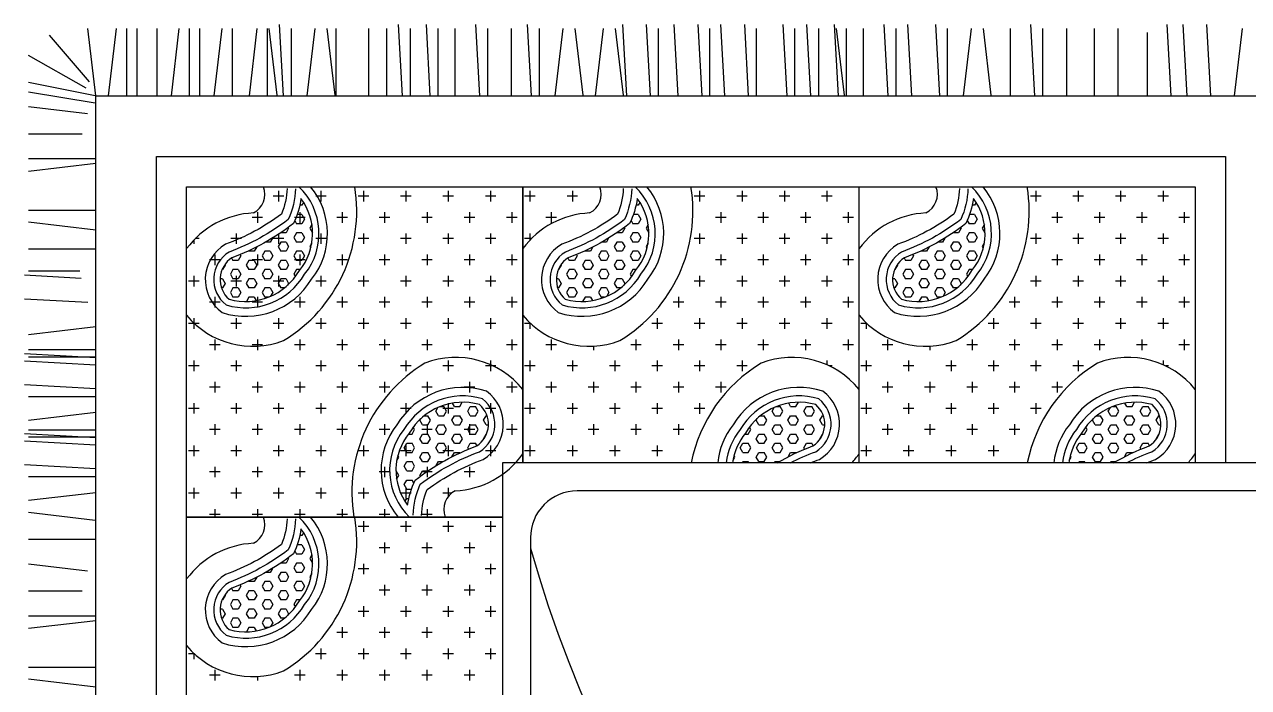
# Model space of a CAD drawing. Header units: millimetres. Extents: x -20622 to 21990, y -10877 to 8500.
# Drawn here: x -6220 to -4911, y 6710 to 7419 of the extents above; entities that cross this region are included whole.
import ezdxf

# ---------------------------------------------------------------- set-up
doc = ezdxf.new("R2010")
doc.units = ezdxf.units.MM
doc.layers.add('FURNITURE', color=80, linetype='Continuous', lineweight=30)
pattern_1 = [(179.999999927751, (48489.17711106057, -2063.678360298571), (-22.68000002859908, -22.67999997140093), [11.34, -34.02]), (269.999999927751, (48483.50711108362, -2058.008360292428), (22.67999997140092, -22.68000002859908), [11.34, -34.02])]

msp = doc.modelspace()

# ---------------------------------------------------------------- hatches: boundary and pattern name
at = {"layer": 'FURNITURE'}
h = msp.add_hatch(dxfattribs=at)
h.set_pattern_fill('CROSS', color=256, scale=90.72000000000001, angle=179.999999927751, style=0)
h.set_pattern_definition(pattern_1)
h.paths.add_polyline_path([(-5791.925213217886, 7056.628081068047, -0.3271189914956976), (-5687.195901945552, 7028.429757389077), (-5687.195901672068, 7245.311299783015), (-5866.986510606195, 7245.311300009727, -0.3064658726302401), (-5943.021834948461, 7080.834394242806, -0.3224756214508783), (-6046.777119830089, 7107.837762984156), (-6046.777120102066, 6892.151175527542), (-5867.960537560153, 6892.151175302058, -0.3064658726302392)])
h = msp.add_hatch(dxfattribs=at)
h.set_pattern_fill('CROSS', color=256, scale=90.72000000000001, angle=179.999999927751, style=0)
h.set_pattern_definition(pattern_1)
h.paths.add_polyline_path([(-5975.351811917268, 7217.200702179204, 0.3840246390260669), (-5964.575152873706, 7245.311300132785), (-6046.777119656737, 7245.311300236441), (-6046.777119740262, 7179.073667526885, -0.2274321363381987)])
h.paths.add_polyline_path([(-5759.59523624908, 6920.26177313165, 0.2321176850507516), (-5687.195902032167, 6959.740786776715), (-5687.195901672068, 7245.311299783015), (-6046.777119656737, 7245.311300236441), (-6046.777120102066, 6892.151175527542), (-5770.371895292643, 6892.151175179, -0.3840246390260164)])
h = msp.add_hatch(dxfattribs=at)
h.set_pattern_fill('HEX', color=256, scale=45.36000000000001, angle=179.999999927751, style=0)
h.set_pattern_definition([(179.999999927751, (7718.518076353157, 4780.042319556605), (-1.238376239774047e-08, -9.820728081360002), [5.670000000000001, -11.34]), (299.999999927751, (7718.518076353157, 4780.042319556605), (8.505000008308851, 4.910364029955345), [5.669999999999962, -11.33999999999992]), (239.999999927751, (7712.848076369064, 4780.042319563756), (8.50499999592509, -4.910364051404654), [5.670000000000001, -11.34])])
edge = h.paths.add_edge_path()
edge.add_arc((-6018.013149920743, 7246.210009979562), 94.50566844134384, 334.70594955991453, 351.753495508739, ccw=False)
edge.add_arc((-6084.408250644407, 7402.016678758769), 248.0810699347601, 290.2997190456656, 307.7385221473893, ccw=False)
edge.add_arc((-5983.242803502128, 7146.049593817342), 27.75933668254035, 122.9498137854427, 229.0990008393237)
edge.add_arc((-5983.554866648522, 7188.934985735886), 66.3182161224362, 254.3738144479008, 329.9117372344887)
edge.add_arc((-5974.427418414263, 7195.248010725919), 62.39832556436289, 320.6541088638628, 396.8329981427409)
h = msp.add_hatch(dxfattribs=at)
h.set_pattern_fill('HEX', color=256, scale=45.36000000000001, angle=179.999999927751, style=0)
h.set_pattern_definition([(179.999999927751, (8078.099294337826, 4780.04231910318), (-1.238376239774047e-08, -9.820728081360002), [5.670000000000001, -11.34]), (299.999999927751, (8078.099294337826, 4780.04231910318), (8.505000008308851, 4.910364029955345), [5.669999999999962, -11.33999999999992]), (239.999999927751, (8072.429294237318, 4780.042319110331), (8.50499999592509, -4.910364051404654), [5.670000000000001, -11.34])])
edge = h.paths.add_edge_path()
edge.add_arc((-5658.431931994284, 7246.21000991451), 94.5056685546576, 334.7059493319526, 351.7534952807771, ccw=False)
edge.add_arc((-5724.827032776153, 7402.016678305343), 248.0810699347601, 290.2997190456656, 307.7385221473893, ccw=False)
edge.add_arc((-5623.661585633876, 7146.049593363917), 27.75933668253909, 122.9498137854422, 229.0990008393252)
edge.add_arc((-5623.973648780267, 7188.934985282461), 66.31821612243644, 254.3738144479, 329.9117372344876)
edge.add_arc((-5614.846200487803, 7195.248010346757), 62.39832556643304, 320.654108777243, 396.8329980561208)
h = msp.add_hatch(dxfattribs=at)
h.set_pattern_fill('HEX', color=256, scale=45.36000000000001, angle=179.999999927751, style=0)
h.set_pattern_definition([(179.999999927751, (8437.68051220608, 4780.042318649756), (-1.238376239774047e-08, -9.820728081360002), [5.670000000000001, -11.34]), (299.999999927751, (8437.68051220608, 4780.042318649756), (8.505000008308851, 4.910364029955345), [5.669999999999962, -11.33999999999992]), (239.999999927751, (8432.010512221987, 4780.042318656904), (8.50499999592509, -4.910364051404654), [5.670000000000001, -11.34])])
edge = h.paths.add_edge_path()
edge.add_arc((-5298.85071406782, 7246.210009072711), 94.50566844134384, 334.70594955991453, 351.753495508739, ccw=False)
edge.add_arc((-5365.245814849692, 7402.016678231447), 248.0810702705231, 290.299719002647, 307.73852210437076, ccw=False)
edge.add_arc((-5264.080367707414, 7146.049592954235), 27.75933667749211, 122.9498139353675, 229.0990009892485)
edge.add_arc((-5264.392430853807, 7188.934984753912), 66.31821603441063, 254.3738144788485, 329.9117372654349)
edge.add_arc((-5255.264982619548, 7195.248009893331), 62.39832556643176, 320.6541087772431, 396.8329980561213)
h = msp.add_hatch(dxfattribs=at)
h.set_pattern_fill('HEX', color=256, scale=45.36000000000001, angle=179.999999927751, style=0)
h.set_pattern_definition([(359.999999927751, (-19453.46512463592, 9357.420155740278), (1.238376239774047e-08, 9.820728081360002), [5.670000000000001, -11.34]), (119.999999927751, (-19453.46512463592, 9357.420155740278), (-8.505000008308851, -4.910364029955345), [5.670000000000002, -11.34]), (59.99999992775103, (-19447.79512453541, 9357.420155733129), (-8.50499999592509, 4.910364051404654), [5.670000000000001, -11.34])])
edge = h.paths.add_edge_path()
edge.add_arc((-5716.933898306919, 6891.252464943386), 94.50566855164672, 154.7059493314041, 171.7534952802284, ccw=False)
edge.add_arc((-5650.538797518906, 6735.445796552548), 248.0810699362522, 110.2997190462855, 127.7385221480092, ccw=False)
edge.add_arc((-5751.70424466387, 6991.412881493978), 27.75933668195963, 302.9498137853606, 409.0990008392407)
edge.add_arc((-5751.392181517826, 6948.527489574967), 66.31821612243682, 74.37381444790176, 149.911737234488)
edge.add_arc((-5760.519629810887, 6942.214464511138), 62.39832556567654, 140.6541087772275, 216.8329980561065)
h = msp.add_hatch(dxfattribs=at)
h.set_pattern_fill('HEX', color=256, scale=45.36000000000001, angle=179.999999927751, style=0)
h.set_pattern_definition([(359.999999927751, (-19093.88390665125, 9357.420155286853), (1.238376239774047e-08, 9.820728081360002), [5.670000000000001, -11.34]), (119.999999927751, (-19093.88390665125, 9357.420155286853), (-8.505000008308851, -4.910364029955345), [5.670000000000002, -11.34]), (59.99999992775103, (-19088.21390666716, 9357.420155279702), (-8.50499999592509, 4.910364051404654), [5.670000000000001, -11.34])])
edge = h.paths.add_edge_path()
edge.add_arc((-5290.957579680959, 6735.445796019651), 248.0810700002739, 110.29971903335311, 120.08235245037119, ccw=False)
edge.add_arc((-5392.123026795615, 6991.412881040552), 27.75933668195838, 302.94981378536, 409.0990008392421)
edge.add_arc((-5391.810963649573, 6948.527489121542), 66.3182161224362, 74.3738144479008, 149.9117372344876)
edge.add_arc((-5400.938411935942, 6942.214464037993), 62.39832558335331, 140.65410876712, 172.7289613859724)
h = msp.add_hatch(dxfattribs=at)
h.set_pattern_fill('HEX', color=256, scale=45.36000000000001, angle=179.999999927751, style=0)
h.set_pattern_definition([(359.999999927751, (-18734.302688783, 9357.420154833428), (1.238376239774047e-08, 9.820728081360002), [5.670000000000001, -11.34]), (119.999999927751, (-18734.302688783, 9357.420154833428), (-8.505000008308851, -4.910364029955345), [5.670000000000002, -11.34]), (59.99999992775103, (-18728.63268879891, 9357.420154826277), (-8.50499999592509, 4.910364051404654), [5.670000000000001, -11.34])])
edge = h.paths.add_edge_path()
edge.add_arc((-4931.37636181271, 6735.445795566226), 248.0810700002711, 110.299719033352, 120.08235245037011, ccw=False)
edge.add_arc((-5032.541808927363, 6991.412880587127), 27.75933668195963, 302.9498137853606, 409.0990008392407)
edge.add_arc((-5032.229745781318, 6948.527488668117), 66.31821612243596, 74.37381444790155, 149.9117372344887)
edge.add_arc((-5041.357194009472, 6942.214463787058), 62.39832549999496, 140.6541089447988, 172.7289615636462)
h = msp.add_hatch(dxfattribs=at)
h.set_pattern_fill('HEX', color=256, scale=45.36000000000001, angle=179.999999927751, style=0)
h.set_pattern_definition([(179.999999927751, (7718.518075907828, 4426.882194847707), (-1.238376239774047e-08, -9.820728081360002), [5.670000000000001, -11.34]), (299.999999927751, (7718.518075907828, 4426.882194847707), (8.505000008308851, 4.910364029955345), [5.669999999999962, -11.33999999999992]), (239.999999927751, (7712.848075923735, 4426.882194854858), (8.50499999592509, -4.910364051404654), [5.670000000000001, -11.34])])
edge = h.paths.add_edge_path()
edge.add_arc((-6018.013150366071, 6893.049885256693), 94.50566844134384, 334.70594955991453, 351.753495508739, ccw=False)
edge.add_arc((-6084.408251044191, 7048.856554042885), 248.0810699124084, 290.29971903635993, 307.7385221380837, ccw=False)
edge.add_arc((-5983.242803942208, 6792.889469101458), 27.75933669125651, 122.9498137866921, 229.099000840575)
edge.add_arc((-5983.554867102866, 6835.774861020002), 66.3182161267347, 254.3738144570269, 329.9117372436148)
edge.add_arc((-5974.427418850681, 6842.087886010036), 62.39832555304309, 320.654108863635, 396.8329981425127)

# ---------------------------------------------------------------- linework, layer by layer
for p, q in [((-6143.97711949431, 7342.511300362919), (-6152.46577298046, 7414.504437427769)), ((-6130.308403540483, 7342.511300345684), (-6121.819749756352, 7414.504437389125)), ((-6110.788544081232, 7342.511300321069), (-6110.788543990449, 7414.504437375214)), ((-6099.774127033807, 7343.100037909526), (-6099.774126943925, 7414.380037913512)), ((-6078.267616591685, 7343.100037882406), (-6078.267616501802, 7414.380037886393)), ((-6063.085372932335, 7342.511300260916), (-6054.596719148205, 7414.504437304357)), ((-6043.565513473084, 7342.511300236302), (-6043.565513382302, 7414.504437290448)), ((-6032.55109642566, 7343.100037824759), (-6032.551096335777, 7414.380037828745)), ((-6017.368852766311, 7342.511300203269), (-6008.880199098596, 7414.50443724671)), ((-5997.84899330706, 7342.511300178654), (-5997.848993216277, 7414.504437232799)), ((-5979.675576579837, 7342.511300155738), (-5971.186922795707, 7414.504437199179)), ((-5960.155717004171, 7342.511300131124), (-5960.155716913388, 7414.504437185269)), ((-5949.97077239611, 7343.100037720626), (-5958.4539423721, 7414.504437183124)), ((-5943.189376988528, 7342.51130010973), (-5947.43370373908, 7418.738897133785)), ((-5934.700723411594, 7342.511300099026), (-5934.700723320812, 7414.504437153171)), ((-5917.728899652217, 7342.511300077625), (-5909.240245868087, 7414.504437121066)), ((-5888.024095584907, 7343.100037642513), (-5896.50726544448, 7414.50443710501)), ((-5886.738172405668, 7343.100037640891), (-5886.738172315785, 7414.380037644877)), ((-5852.030436880966, 7342.51129999478), (-5852.030436790184, 7414.504437048925)), ((-5832.847846811716, 7342.511299970591), (-5832.847846720934, 7414.504437024736)), ((-5815.876023052339, 7342.511299949189), (-5820.120349802893, 7418.738896973246)), ((-5807.387369475407, 7342.511299938486), (-5807.387369384624, 7414.504436992631)), ((-5786.171218985771, 7342.511299911733), (-5790.415545619909, 7418.738896935788)), ((-5777.682565292423, 7342.511299901029), (-5777.682565201641, 7414.504436955174)), ((-5759.430302096799, 7343.100037480358), (-5759.430302006916, 7414.380037484344)), ((-5733.211220265445, 7342.511299844951), (-5737.455546899583, 7418.738896869007)), ((-5724.722566572097, 7342.511299834247), (-5724.722566481315, 7414.504436888392)), ((-5699.262089235787, 7342.511299802141), (-5699.262089145005, 7414.504436856287)), ((-5678.045938746151, 7342.511299775389), (-5682.290265496705, 7418.738896799444)), ((-5669.557285052803, 7342.511299764685), (-5669.557284962021, 7414.50443681883)), ((-5652.585461409842, 7342.511299743283), (-5644.096807625711, 7414.504436786725)), ((-5622.880657226116, 7343.100037308172), (-5631.363827202104, 7414.504436770669)), ((-5609.372346568932, 7342.511299688792), (-5600.883692784801, 7414.504436732233)), ((-5579.667542385206, 7343.100037253681), (-5588.150712244779, 7414.504436716177)), ((-5576.193062146273, 7342.511299646953), (-5580.437388896827, 7418.73889667101)), ((-5550.732584809964, 7342.511299614848), (-5554.976911560517, 7418.738896638904)), ((-5542.243931116615, 7342.511299604144), (-5542.243931025833, 7414.50443665829)), ((-5521.02778062698, 7342.511299577392), (-5525.272107377533, 7418.738896601447)), ((-5495.56730329067, 7342.511299545286), (-5499.811630041223, 7418.738896569342)), ((-5487.078649597322, 7342.511299534583), (-5487.078649506539, 7414.504436588728)), ((-5471.20946496733, 7342.511299514571), (-5475.453791717883, 7418.738896538627)), ((-5445.74898763102, 7342.511299482466), (-5449.993314265158, 7418.738896506522)), ((-5437.260333937672, 7342.511299471762), (-5437.26033384689, 7414.504436525907)), ((-5404.693540441883, 7342.511299430696), (-5408.937867192436, 7418.738896454752)), ((-5396.20488686495, 7342.511299419992), (-5396.204886774168, 7414.504436474137)), ((-5379.233063105573, 7342.51129939859), (-5383.477389856126, 7418.738896422647)), ((-5370.744409412225, 7342.511299387887), (-5370.744409321443, 7414.504436442032)), ((-5349.528259039004, 7342.511299361134), (-5353.772585673142, 7418.738896385189)), ((-5343.255855398521, 7343.10003695557), (-5351.739025258094, 7414.504436418067)), ((-5341.039605345656, 7342.51129935043), (-5341.039605254874, 7414.504436404575)), ((-5322.787342150033, 7343.100036929759), (-5322.78734206015, 7414.380036933745)), ((-5296.568260318679, 7342.511299294352), (-5300.812586952817, 7418.738896318408)), ((-5288.079606625331, 7342.511299283648), (-5288.079606534548, 7414.504436337793)), ((-5271.107782982369, 7342.511299262247), (-5275.352109732922, 7418.738896286302)), ((-5241.402978799385, 7342.51129922479), (-5245.647305549938, 7418.738896248846)), ((-5232.914325106037, 7342.511299214086), (-5232.914325015255, 7414.504436268231)), ((-5215.942501463075, 7342.511299192684), (-5207.453847678945, 7414.504436236126)), ((-5186.237697279349, 7343.100036757573), (-5194.720867255338, 7414.50443622007)), ((-5165.769184147276, 7343.100036731762), (-5165.769184057393, 7414.380036735748)), ((-5139.550102199507, 7342.511299096355), (-5143.79442895006, 7418.738896120411)), ((-5131.061448506159, 7342.511299085651), (-5131.061448415377, 7414.504436139796)), ((-5105.600971169849, 7342.511299053545), (-5105.600971079067, 7414.504436107691)), ((-5075.89616710328, 7342.511299016089), (-5075.896167012498, 7414.504436070234)), ((-5050.435689650555, 7342.511298983984), (-5050.435689559773, 7414.504436038129)), ((-5019.362970162262, 7342.511298944801), (-5019.36297007682, 7410.269976035319)), ((-4993.902492942368, 7342.511298912696), (-4998.146819576506, 7418.738895936752)), ((-4976.925185555671, 7342.511298891288), (-4981.169512306225, 7418.738895915343)), ((-4951.464708219361, 7342.511298859183), (-4955.709034969915, 7418.738895883238)), ((-4926.004230883052, 7342.511298827078), (-4917.515577215337, 7414.504435870519)), ((-6150.659385374595, 7357.466292431895), (-6193.437494744933, 7407.261733523813)), ((-6154.379233381611, 7350.77737845143), (-6215.970256451103, 7385.740554867098)), ((-6144.565857038913, 7342.511300363662), (-6215.845857053766, 7356.788871639968)), ((-6144.56585704906, 7334.464295099573), (-6215.845857066683, 7346.54524608478)), ((-6152.869505157139, 7323.073131102447), (-6215.970256520672, 7330.569789749356)), ((-6158.510864787226, 7301.618106449927), (-6215.845857123335, 7301.618106522225)), ((-6143.977119585569, 7270.139034737174), (-6215.970256607578, 7261.650381177449)), ((-6143.977119579267, 7275.136482495156), (-6215.845857156728, 7275.136482585781)), ((-5679.631659330624, 7240.791708010792), (-5679.631659344923, 7229.451707998834)), ((-5634.271659341464, 7240.791707953594), (-5634.271659355763, 7229.451707941636)), ((-5498.191659373986, 7240.791707781999), (-5498.191659388285, 7229.451707770041)), ((-5452.831659384827, 7240.791707724801), (-5452.831659399126, 7229.451707712843)), ((-5407.471659395667, 7240.791707667603), (-5407.471659409966, 7229.451707655645)), ((-5362.111659290093, 7240.791707610405), (-5362.111659304392, 7229.451707598447)), ((-5138.610441505733, 7240.791707328574), (-5138.610441520032, 7229.451707316616)), ((-5093.250441400158, 7240.791707271376), (-5093.250441414457, 7229.451707259418)), ((-5047.890441410998, 7240.791707214178), (-5047.890441425297, 7229.45170720222)), ((-5002.530441421839, 7240.79170715698), (-5002.530441436138, 7229.451707145022)), ((-5673.96165935368, 7235.121707989747), (-5685.301659321866, 7235.121708004047)), ((-5628.601659364521, 7235.121707932549), (-5639.941659332707, 7235.121707946849)), ((-5492.521659397043, 7235.121707760954), (-5503.861659365229, 7235.121707775254)), ((-5447.161659407883, 7235.121707703756), (-5458.501659376069, 7235.121707718056)), ((-5401.801659302309, 7235.121707646558), (-5413.14165938691, 7235.121707660858)), ((-5356.441659313149, 7235.12170758936), (-5367.78165939775, 7235.121707603659)), ((-5132.940441412374, 7235.121707307529), (-5144.280441496975, 7235.121707321829)), ((-5087.580441423214, 7235.12170725033), (-5098.920441507816, 7235.12170726463)), ((-5042.220441434055, 7235.121707193132), (-5053.560441518656, 7235.121707207432)), ((-4996.860441444896, 7235.121707135934), (-5008.200441413082, 7235.121707150234)), ((-6143.977119648836, 7219.965717363444), (-6215.845857226297, 7219.965717454069)), ((-5656.951659422851, 7218.111707972246), (-5656.95165943715, 7206.771707975189)), ((-5475.511659349798, 7218.111707743454), (-5475.511659364097, 7206.771707746397)), ((-5430.151659360638, 7218.111707686256), (-5430.151659374937, 7206.771707689199)), ((-5384.791659371479, 7218.111707629057), (-5384.791659385778, 7206.771707632)), ((-5339.43165938232, 7218.111707571859), (-5339.431659396619, 7206.771707574802)), ((-5115.930441481544, 7218.111707290029), (-5115.930441495843, 7206.771707292972)), ((-5070.570441492385, 7218.111707232831), (-5070.570441506684, 7206.771707235774)), ((-5025.210441503225, 7218.111707175633), (-5025.210441517524, 7206.771707178576)), ((-4979.850441514066, 7218.111707118434), (-4979.850441528365, 7206.771707121377)), ((-6143.977119675386, 7198.910833381389), (-6215.970256675906, 7207.463948220731)), ((-5651.281659329492, 7212.441707967034), (-5662.621659414093, 7212.441707981334)), ((-5469.841659372854, 7212.441707738241), (-5481.18165934104, 7212.441707752541)), ((-5424.481659383695, 7212.441707681043), (-5435.821659351881, 7212.441707695343)), ((-5379.121659394536, 7212.441707623845), (-5390.461659362722, 7212.441707638144)), ((-5333.761659405376, 7212.441707566647), (-5345.101659373562, 7212.441707580946)), ((-5110.260441504601, 7212.441707284815), (-5121.600441472787, 7212.441707299115)), ((-5064.900441515441, 7212.441707227617), (-5076.240441483627, 7212.441707241917)), ((-5019.540441526282, 7212.441707170419), (-5030.880441494468, 7212.441707184719)), ((-4974.180441537123, 7212.441707113221), (-4985.520441505309, 7212.441707127521)), ((-5678.037540155373, 7189.761708005727), (-5685.301659379064, 7189.761708014888)), ((-5679.631659387822, 7195.431708006731), (-5679.631659397039, 7188.122709424778)), ((-5492.521659454241, 7189.761707771795), (-5503.861659422427, 7189.761707786095)), ((-5498.191659431184, 7195.431707777939), (-5498.191659445484, 7184.091707780882)), ((-5447.161659465081, 7189.761707714597), (-5458.501659433267, 7189.761707728897)), ((-5452.831659442025, 7195.431707720741), (-5452.831659456325, 7184.091707723684)), ((-5401.801659359507, 7189.761707657399), (-5413.141659444108, 7189.761707671699)), ((-5407.471659452865, 7195.431707663543), (-5407.471659467165, 7184.091707666485)), ((-5356.441659370347, 7189.761707600201), (-5367.781659454949, 7189.7617076145)), ((-5362.111659347291, 7195.431707606344), (-5362.111659361591, 7184.091707609287)), ((-5132.940441469572, 7189.761707318369), (-5144.280441554173, 7189.761707332669)), ((-5138.610441562931, 7195.431707324514), (-5138.610441577231, 7184.091707327457)), ((-5087.580441480412, 7189.761707261171), (-5098.920441565014, 7189.761707275471)), ((-5093.250441457356, 7195.431707267316), (-5093.250441471656, 7184.091707270259)), ((-5042.220441491253, 7189.761707203973), (-5053.560441575854, 7189.761707218273)), ((-5047.890441468197, 7195.431707210118), (-5047.890441482496, 7184.091707213061)), ((-4996.860441502094, 7189.761707146775), (-5008.20044147028, 7189.761707161075)), ((-5002.530441479037, 7195.431707152919), (-5002.530441493337, 7184.091707155862)), ((-6143.977119701109, 7178.512264902976), (-6215.845857278569, 7178.512264993601)), ((-5469.841659430052, 7167.081707734181), (-5481.181659398238, 7167.081707748481)), ((-5475.511659406996, 7172.751707740324), (-5475.511659421296, 7161.411707743267)), ((-5424.481659440893, 7167.081707676983), (-5435.821659409079, 7167.081707691283)), ((-5430.151659417837, 7172.751707683126), (-5430.151659432137, 7161.411707686069)), ((-5379.121659451734, 7167.081707619785), (-5390.46165941992, 7167.081707634084)), ((-5384.791659428677, 7172.751707625928), (-5384.791659442977, 7161.411707628871)), ((-5333.761659462574, 7167.081707562586), (-5345.10165943076, 7167.081707576885)), ((-5339.431659439518, 7172.75170756873), (-5339.431659453818, 7161.411707571673)), ((-5110.260441561799, 7167.081707280755), (-5121.600441529985, 7167.081707295055)), ((-5115.930441538742, 7172.7517072869), (-5115.930441553042, 7161.411707289843)), ((-5064.900441572639, 7167.081707223557), (-5076.240441540825, 7167.081707237857)), ((-5070.570441549583, 7172.751707229701), (-5070.570441563883, 7161.411707232644)), ((-5019.54044158348, 7167.081707166359), (-5030.880441551666, 7167.081707180659)), ((-5025.210441560424, 7172.751707172503), (-5025.210441574724, 7161.411707175446)), ((-4974.180441594321, 7167.081707109161), (-4985.520441562507, 7167.081707123461)), ((-4979.850441571264, 7172.751707115305), (-4979.850441585564, 7161.411707118248)), ((-6159.598182108708, 7147.231359608884), (-6220.204716697261, 7150.605911035559)), ((-6161.116403671143, 7154.850237792823), (-6215.970256742251, 7154.850237861992)), ((-5498.191659488382, 7150.071707773878), (-5498.191659502682, 7138.731707776821)), ((-5452.831659499223, 7150.07170771668), (-5452.831659513523, 7138.731707719623)), ((-5407.471659510064, 7150.071707659482), (-5407.471659524364, 7138.731707662425)), ((-5362.111659404489, 7150.071707602284), (-5362.111659418789, 7138.731707605227)), ((-5138.610441620129, 7150.071707320453), (-5138.610441634429, 7138.731707323396)), ((-5093.250441514554, 7150.071707263255), (-5093.250441528854, 7138.731707266198)), ((-5047.890441525395, 7150.071707206057), (-5047.890441539695, 7138.731707209)), ((-5002.530441536235, 7150.071707148859), (-5002.530441550535, 7138.731707151802)), ((-5492.521659511439, 7144.401707768666), (-5503.861659479625, 7144.401707782966)), ((-5447.161659522279, 7144.401707711468), (-5458.501659490465, 7144.401707725768)), ((-5401.801659416705, 7144.40170765427), (-5413.141659501306, 7144.40170766857)), ((-5356.441659427545, 7144.401707597071), (-5367.781659512147, 7144.401707611371)), ((-5132.94044152677, 7144.40170731524), (-5144.280441611371, 7144.40170732954)), ((-5087.580441537611, 7144.401707258042), (-5098.920441622212, 7144.401707272342)), ((-5042.220441548451, 7144.401707200844), (-5053.560441633053, 7144.401707215144)), ((-4996.860441559292, 7144.401707143646), (-5008.200441527478, 7144.401707157946)), ((-6152.388513856105, 7121.369450379798), (-6220.204716729366, 7125.145433699249)), ((-5515.20165947641, 7121.721707802219), (-5526.541659444596, 7121.721707816519)), ((-5520.871659453353, 7127.391707808363), (-5520.871659467653, 7116.051707811306)), ((-5469.841659487251, 7121.721707745021), (-5481.181659455437, 7121.721707759321)), ((-5475.511659464194, 7127.391707751165), (-5475.511659478494, 7116.051707754108)), ((-5424.481659498091, 7121.721707687823), (-5435.821659466277, 7121.721707702123)), ((-5430.151659475035, 7127.391707693967), (-5430.151659489335, 7116.05170769691)), ((-5379.121659508932, 7121.721707630625), (-5390.461659477118, 7121.721707644924)), ((-5384.791659485875, 7127.391707636769), (-5384.791659500175, 7116.051707639712)), ((-5333.761659519772, 7121.721707573427), (-5345.101659487958, 7121.721707587726)), ((-5339.431659496716, 7127.391707579571), (-5339.431659511016, 7116.051707582514)), ((-5155.620441608156, 7121.721707348794), (-5166.960441576342, 7121.721707363094)), ((-5161.2904415851, 7127.391707354938), (-5161.2904415994, 7116.051707357881)), ((-5110.260441618997, 7121.721707291596), (-5121.600441587183, 7121.721707305896)), ((-5115.93044159594, 7127.39170729774), (-5115.93044161024, 7116.051707300683)), ((-5064.900441629838, 7121.721707234397), (-5076.240441598024, 7121.721707248697)), ((-5070.570441606781, 7127.391707240542), (-5070.570441621081, 7116.051707243485)), ((-5019.540441640678, 7121.721707177199), (-5030.880441608864, 7121.721707191499)), ((-5025.210441617622, 7127.391707183344), (-5025.210441631922, 7116.051707186287)), ((-4974.180441651519, 7121.721707120001), (-4985.520441619705, 7121.721707134301)), ((-4979.850441628462, 7127.391707126146), (-4979.850441642762, 7116.051707129089)), ((-6143.977119805861, 7095.440629449015), (-6215.97025682787, 7086.951975875319)), ((-5678.863073098227, 7099.041707999579), (-5685.301659493461, 7099.041708007698)), ((-5679.631659508461, 7099.760740483723), (-5679.631659516518, 7093.371708001553)), ((-5537.881659557796, 7099.041707821803), (-5549.221659525982, 7099.041707836103)), ((-5543.55165953474, 7104.711707827947), (-5543.55165954904, 7093.371707829959)), ((-5492.521659568637, 7099.041707764605), (-5503.861659536823, 7099.041707778905)), ((-5498.19165954558, 7104.711707770749), (-5498.19165955988, 7093.371707772761)), ((-5447.161659579478, 7099.041707707407), (-5458.501659547664, 7099.041707721707)), ((-5452.831659556421, 7104.711707713551), (-5452.831659570721, 7093.371707715562)), ((-5401.801659473903, 7099.041707650209), (-5413.141659558504, 7099.041707664509)), ((-5407.471659567262, 7104.711707656353), (-5407.471659581562, 7093.371707658364)), ((-5356.441659484743, 7099.041707593011), (-5367.781659569345, 7099.04170760731)), ((-5362.111659461687, 7104.711707599155), (-5362.111659475987, 7093.371707601166)), ((-5319.281855229973, 7099.041707546153), (-5325.720441625207, 7099.041707554272)), ((-5320.050441640207, 7099.760740030298), (-5320.050441648264, 7093.371707548128)), ((-5178.300441689543, 7099.041707368378), (-5189.640441657729, 7099.041707382677)), ((-5183.970441666486, 7104.711707374522), (-5183.970441680786, 7093.371707376534)), ((-5132.940441583968, 7099.041707311179), (-5144.280441668569, 7099.041707325479)), ((-5138.610441677327, 7104.711707317324), (-5138.610441691627, 7093.371707319336)), ((-5087.580441594809, 7099.041707253981), (-5098.92044167941, 7099.041707268281)), ((-5093.250441571752, 7104.711707260126), (-5093.250441586052, 7093.371707262138)), ((-5042.220441605649, 7099.041707196783), (-5053.560441690251, 7099.041707211083)), ((-5047.890441582593, 7104.711707202928), (-5047.890441596893, 7093.371707204939)), ((-4996.86044161649, 7099.041707139585), (-5008.200441584676, 7099.041707153885)), ((-5002.530441593433, 7104.71170714573), (-5002.530441607733, 7093.371707147741)), ((-5656.951659594445, 7082.031707975897), (-5656.951659608745, 7070.69170797884)), ((-5566.231659499711, 7082.031707861501), (-5566.231659514011, 7070.691707864444)), ((-5520.871659510552, 7082.031707804303), (-5520.871659524852, 7070.691707807246)), ((-5475.511659521392, 7082.031707747105), (-5475.511659535692, 7070.691707750047)), ((-5430.151659532233, 7082.031707689906), (-5430.151659546533, 7070.691707692849)), ((-5384.791659543073, 7082.031707632708), (-5384.791659557373, 7070.691707635651)), ((-5339.431659553914, 7082.03170757551), (-5339.431659568214, 7070.691707578453)), ((-5297.370441609776, 7082.031707522472), (-5297.370441624076, 7070.691707525415)), ((-5206.650441631457, 7082.031707408076), (-5206.650441645757, 7070.691707411019)), ((-5161.290441642298, 7082.031707350878), (-5161.290441656598, 7070.691707353821)), ((-5115.930441653139, 7082.03170729368), (-5115.930441667439, 7070.691707296623)), ((-5070.570441663979, 7082.031707236481), (-5070.570441678279, 7070.691707239424)), ((-5025.21044167482, 7082.031707179283), (-5025.21044168912, 7070.691707182226)), ((-4979.85044168566, 7082.031707122085), (-4979.85044169996, 7070.691707125028)), ((-6143.977119836975, 7070.765734782715), (-6215.97025684828, 7070.765734873497)), ((-5651.281659501086, 7076.361707970685), (-5662.621659585688, 7076.361707984985)), ((-5611.591659498011, 7074.783235904257), (-5611.59165950317, 7070.691707921642)), ((-5560.561659522768, 7076.361707856288), (-5571.901659607369, 7076.361707870588)), ((-5515.201659533608, 7076.36170779909), (-5526.541659501794, 7076.36170781339)), ((-5469.841659544449, 7076.361707741892), (-5481.181659512635, 7076.361707756192)), ((-5424.481659555289, 7076.361707684694), (-5435.821659523475, 7076.361707698994)), ((-5379.12165956613, 7076.361707627496), (-5390.461659534316, 7076.361707641795)), ((-5333.76165957697, 7076.361707570298), (-5345.101659545157, 7076.361707584597)), ((-5291.700441632833, 7076.36170751726), (-5303.040441717434, 7076.361707531559)), ((-5252.010441629757, 7074.783235450832), (-5252.010441634917, 7070.691707468217)), ((-5200.980441654514, 7076.361707402863), (-5212.3204416227, 7076.361707417163)), ((-5155.620441665355, 7076.361707345664), (-5166.960441633541, 7076.361707359964)), ((-5110.260441676195, 7076.361707288466), (-5121.600441644381, 7076.361707302766)), ((-5064.900441687036, 7076.361707231268), (-5076.240441655222, 7076.361707245568)), ((-5019.540441697876, 7076.36170717407), (-5030.880441666062, 7076.36170718837)), ((-4974.180441708717, 7076.361707116872), (-4985.520441676903, 7076.361707131172)), ((-6143.977119847679, 7062.277081132208), (-6220.20471680329, 7066.521408046133)), ((-6143.977119857291, 7054.655421278712), (-6220.204716812899, 7058.899748192637)), ((-6143.977119846586, 7063.144074928288), (-6215.97025685789, 7063.14407501907)), ((-5679.631659559416, 7059.351708010382), (-5679.631659573716, 7048.011707998424)), ((-5634.271659570257, 7059.351707953184), (-5634.271659584557, 7048.011707941226)), ((-5588.911659581097, 7059.351707895986), (-5588.911659595397, 7048.011707884028)), ((-5543.551659591938, 7059.351707838788), (-5543.551659606238, 7048.011707826829)), ((-5498.191659602779, 7059.35170778159), (-5498.191659617079, 7048.011707769631)), ((-5452.831659613619, 7059.351707724391), (-5452.831659627919, 7048.011707712433)), ((-5362.111659518885, 7059.351707609995), (-5362.111659524406, 7054.973952098443)), ((-5320.050441691163, 7059.351707556957), (-5320.050441705463, 7048.011707544999)), ((-5274.690441702003, 7059.351707499759), (-5274.690441716303, 7048.011707487801)), ((-5229.330441712844, 7059.351707442561), (-5229.330441727144, 7048.011707430603)), ((-5183.970441723684, 7059.351707385363), (-5183.970441737984, 7048.011707373405)), ((-5138.610441734525, 7059.351707328165), (-5138.610441748825, 7048.011707316206)), ((-5093.25044162895, 7059.351707270966), (-5093.25044164325, 7048.011707259008)), ((-5002.530441650631, 7059.35170715657), (-5002.530441656152, 7054.973951645018)), ((-5673.961659582473, 7053.681707989337), (-5685.301659550659, 7053.681708003637)), ((-5628.601659593313, 7053.681707932139), (-5639.941659561499, 7053.681707946439)), ((-5583.241659604154, 7053.681707874941), (-5594.58165957234, 7053.681707889241)), ((-5537.881659614995, 7053.681707817743), (-5549.221659583181, 7053.681707832043)), ((-5492.521659625835, 7053.681707760545), (-5503.861659594021, 7053.681707774845)), ((-5447.161659636676, 7053.681707703347), (-5458.501659604862, 7053.681707717647)), ((-5356.441659541942, 7053.68170758895), (-5359.317284464977, 7053.681707592576)), ((-5314.380441714219, 7053.681707535912), (-5325.720441682405, 7053.681707550211)), ((-5269.02044172506, 7053.681707478714), (-5280.360441693246, 7053.681707493013)), ((-5223.6604417359, 7053.681707421516), (-5235.000441704086, 7053.681707435815)), ((-5178.300441746741, 7053.681707364318), (-5189.640441714927, 7053.681707378617)), ((-5132.940441641166, 7053.681707307119), (-5144.280441725768, 7053.681707321419)), ((-5087.580441652007, 7053.681707249921), (-5098.920441736608, 7053.681707264221)), ((-4996.860441673688, 7053.681707135524), (-4999.736066480308, 7053.681707139151)), ((-6143.977119889396, 7029.194943942402), (-6220.204716845005, 7033.439270871228)), ((-5651.281659558284, 7031.001707966624), (-5662.621659642886, 7031.001707980924)), ((-5656.951659651643, 7036.671707972768), (-5656.951659665943, 7025.331707974779)), ((-5605.921659569125, 7031.001707909426), (-5617.261659653726, 7031.001707923726)), ((-5611.591659546069, 7036.67170791557), (-5611.591659560368, 7025.331707917581)), ((-5560.561659579966, 7031.001707852228), (-5571.901659664567, 7031.001707866528)), ((-5566.231659556909, 7036.671707858372), (-5566.231659571209, 7025.331707860383)), ((-5515.201659590806, 7031.00170779503), (-5526.541659558992, 7031.00170780933)), ((-5520.87165956775, 7036.671707801173), (-5520.87165958205, 7025.331707803185)), ((-5469.841659601647, 7031.001707737832), (-5481.181659569833, 7031.001707752132)), ((-5475.51165957859, 7036.671707743975), (-5475.51165959289, 7025.331707745987)), ((-5291.700441690031, 7031.001707513199), (-5303.040441774632, 7031.001707527498)), ((-5297.370441666974, 7036.671707519343), (-5297.370441681274, 7025.331707521354)), ((-5246.340441700871, 7031.001707456001), (-5257.680441669057, 7031.0017074703)), ((-5252.010441677815, 7036.671707462145), (-5252.010441692115, 7025.331707464156)), ((-5200.980441711712, 7031.001707398803), (-5212.320441679898, 7031.001707413102)), ((-5206.650441688656, 7036.671707404947), (-5206.650441702956, 7025.331707406958)), ((-5155.620441722553, 7031.001707341604), (-5166.960441690739, 7031.001707355904)), ((-5161.290441699496, 7036.671707347748), (-5161.290441713796, 7025.33170734976)), ((-5110.260441733393, 7031.001707284406), (-5121.600441701579, 7031.001707298706)), ((-5115.930441710337, 7036.67170729055), (-5115.930441724637, 7025.331707292562)), ((-6143.977119900099, 7020.706290292826), (-6215.970256911403, 7020.706290383609)), ((-6143.977119921501, 7003.734466606093), (-6215.970256943509, 6995.245813047299)), ((-5673.961659639671, 7008.321708000178), (-5685.301659607857, 7008.321708014478)), ((-5679.631659616614, 7013.991708006321), (-5679.631659630914, 7002.651708009264)), ((-5628.601659650511, 7008.32170794298), (-5639.941659618697, 7008.32170795728)), ((-5634.271659627455, 7013.991707949123), (-5634.271659641755, 7002.651707952066)), ((-5583.241659661352, 7008.321707885782), (-5594.581659629538, 7008.321707900081)), ((-5588.911659638296, 7013.991707891925), (-5588.911659652596, 7002.651707894868)), ((-5537.881659672193, 7008.321707828583), (-5549.221659640379, 7008.321707842883)), ((-5543.551659649136, 7013.991707834727), (-5543.551659663436, 7002.65170783767)), ((-5492.521659683033, 7008.321707771385), (-5503.861659651219, 7008.321707785685)), ((-5498.191659659977, 7013.991707777529), (-5498.191659674277, 7002.651707780472)), ((-5314.380441771417, 7008.321707546753), (-5325.720441739603, 7008.321707561052)), ((-5320.050441748361, 7013.991707552897), (-5320.050441762661, 7002.651707555839)), ((-5269.020441782258, 7008.321707489555), (-5280.360441750444, 7008.321707503854)), ((-5274.690441759201, 7013.991707495698), (-5274.690441773501, 7002.651707498641)), ((-5223.660441793098, 7008.321707432357), (-5235.000441761284, 7008.321707446656)), ((-5229.330441770042, 7013.9917074385), (-5229.330441784342, 7002.651707441443)), ((-5178.300441803939, 7008.321707375158), (-5189.640441772125, 7008.321707389458)), ((-5183.970441780883, 7013.991707381302), (-5183.970441795183, 7002.651707384245)), ((-5132.940441698364, 7008.321707317959), (-5144.280441782966, 7008.321707332259)), ((-5138.610441791723, 7013.991707324104), (-5138.610441806023, 7002.651707327047)), ((-5656.951659708841, 6991.311707968707), (-5656.951659723141, 6979.97170797165)), ((-5611.591659603267, 6991.311707911509), (-5611.591659617567, 6979.971707914452)), ((-5566.231659614107, 6991.311707854311), (-5566.231659628407, 6979.971707857254)), ((-5520.871659624948, 6991.311707797113), (-5520.871659639248, 6979.971707800056)), ((-5297.370441724172, 6991.311707515282), (-5297.370441738472, 6979.971707518225)), ((-5252.010441735013, 6991.311707458084), (-5252.010441749313, 6979.971707461027)), ((-5206.650441745854, 6991.311707400886), (-5206.650441760154, 6979.971707403829)), ((-5161.290441756694, 6991.311707343688), (-5161.290441770994, 6979.971707346631)), ((-6143.977119955583, 6976.705729292979), (-6220.204716911193, 6980.950056221805)), ((-6143.977119944879, 6985.194382942555), (-6215.970256956183, 6985.194383033337)), ((-6143.97711995449, 6977.57272310396), (-6215.970256965795, 6977.572723194742)), ((-5651.281659615483, 6985.641707962563), (-5662.621659700084, 6985.641707976863)), ((-5605.921659626323, 6985.641707905365), (-5617.261659710925, 6985.641707919665)), ((-5560.561659637164, 6985.641707848167), (-5571.901659721765, 6985.641707862467)), ((-5515.201659648004, 6985.641707790969), (-5526.54165961619, 6985.641707805269)), ((-5291.700441747229, 6985.641707509139), (-5303.04044183183, 6985.641707523438)), ((-5246.34044175807, 6985.64170745194), (-5257.680441726256, 6985.641707466239)), ((-5200.98044176891, 6985.641707394742), (-5212.320441737096, 6985.641707409041)), ((-5155.620441779751, 6985.641707337543), (-5166.960441747937, 6985.641707351843)), ((-6143.977119965194, 6969.084069439483), (-6220.204716920804, 6973.328396367378)), ((-5679.631659673812, 6968.631708002261), (-5679.631659688112, 6957.291708005204)), ((-5634.271659684653, 6968.631707945063), (-5634.271659698953, 6957.291707948006)), ((-5588.911659695494, 6968.631707887865), (-5588.911659709794, 6957.291707890808)), ((-5543.551659706334, 6968.631707830667), (-5543.551659720634, 6957.29170783361)), ((-5320.050441805559, 6968.631707548836), (-5320.050441819859, 6957.291707551779)), ((-5274.690441816399, 6968.631707491638), (-5274.690441830699, 6957.291707494581)), ((-5229.33044182724, 6968.63170743444), (-5229.33044184154, 6957.291707437383)), ((-5183.970441838081, 6968.631707377242), (-5183.970441852381, 6957.291707380185)), ((-5673.961659696869, 6962.961707997049), (-5685.301659665055, 6962.961708011348)), ((-5628.60165970771, 6962.96170793985), (-5639.941659675896, 6962.96170795415)), ((-5583.24165971855, 6962.961707882652), (-5594.581659686736, 6962.961707896952)), ((-5537.881659729391, 6962.961707825454), (-5549.221659697577, 6962.961707839754)), ((-5314.380441828615, 6962.961707543624), (-5325.720441796801, 6962.961707557923)), ((-5269.020441839456, 6962.961707486425), (-5280.360441807642, 6962.961707500725)), ((-5223.660441850297, 6962.961707429227), (-5235.000441818483, 6962.961707443526)), ((-5178.300441861137, 6962.961707372029), (-5189.640441829323, 6962.961707386328)), ((-6143.977119997299, 6943.623592103173), (-6220.204716952909, 6947.867919031068)), ((-6143.977120008003, 6935.134938453597), (-6215.970257019308, 6935.134938544379)), ((-6143.977120029404, 6918.163114766863), (-6215.970257051413, 6909.674461208069)), ((-6144.565857611466, 6888.458310613492), (-6215.970257067469, 6896.941480725789)), ((-5857.772877687568, 6887.631583511626), (-5857.772877701867, 6876.291583514569)), ((-5812.412877698409, 6887.631583454428), (-5812.412877712708, 6876.291583457371)), ((-5767.05287770925, 6887.631583397229), (-5767.052877723549, 6876.291583400172)), ((-5721.69287772009, 6887.631583340031), (-5721.692877734389, 6876.291583342974)), ((-5852.102877710625, 6881.961583506413), (-5863.442877678811, 6881.961583520712)), ((-5806.742877721465, 6881.961583449215), (-5818.082877689651, 6881.961583463514)), ((-5761.382877732306, 6881.961583392017), (-5772.722877700492, 6881.961583406316)), ((-5716.022877743147, 6881.961583334819), (-5727.362877711333, 6881.961583349118)), ((-6144.565857637275, 6867.989797408776), (-6215.845857670132, 6867.989797498659)), ((-5835.09287766338, 6864.951583488913), (-5835.092877677679, 6853.611583490924)), ((-5789.732877674221, 6864.951583431714), (-5789.73287768852, 6853.611583433726)), ((-5744.372877685061, 6864.951583374516), (-5744.37287769936, 6853.611583376528)), ((-5829.422877686437, 6859.281583482769), (-5840.762877771038, 6859.281583497068)), ((-5784.062877697277, 6859.281583425571), (-5795.402877665463, 6859.28158343987)), ((-5738.702877708118, 6859.281583368373), (-5750.042877676304, 6859.281583382672)), ((-6152.869505773506, 6834.27405696207), (-6215.970257137038, 6841.770715608978)), ((-5852.102877767823, 6836.601583502353), (-5863.442877736009, 6836.601583516652)), ((-5857.772877744766, 6842.271583522466), (-5857.772877759066, 6830.931583510508)), ((-5806.742877778664, 6836.601583445155), (-5818.08287774685, 6836.601583459454)), ((-5812.412877755607, 6842.271583465268), (-5812.412877769906, 6830.93158345331)), ((-5761.382877789504, 6836.601583387956), (-5772.72287775769, 6836.601583402256)), ((-5767.052877766448, 6842.27158340807), (-5767.052877780747, 6830.931583396112)), ((-5716.022877800345, 6836.601583330758), (-5727.362877768531, 6836.601583345057)), ((-5721.692877777288, 6842.271583350872), (-5721.692877791587, 6830.931583338914)), ((-6158.510865403593, 6812.819032308618), (-6215.845857739702, 6812.819032380917)), ((-5829.422877743635, 6813.921583478708), (-5840.762877828236, 6813.921583493007)), ((-5835.092877720578, 6819.591583484852), (-5835.092877734877, 6808.251583487795)), ((-5784.062877754475, 6813.92158342151), (-5795.402877722661, 6813.921583435809)), ((-5789.732877731419, 6819.591583427654), (-5789.732877745718, 6808.251583430597)), ((-5738.702877765316, 6813.921583364312), (-5750.042877733502, 6813.921583378611)), ((-5744.372877742259, 6819.591583370456), (-5744.372877756558, 6808.251583373399)), ((-5857.772877801965, 6796.911583519337), (-5857.772877816265, 6785.571583521349)), ((-5812.412877812805, 6796.911583462139), (-5812.412877827105, 6785.571583464151)), ((-5767.052877823646, 6796.911583404941), (-5767.052877837946, 6785.571583406952)), ((-5721.692877834486, 6796.911583347743), (-5721.692877848786, 6785.571583349754)), ((-6143.977120201936, 6781.339960595866), (-6215.970257223944, 6772.851307037072)), ((-6143.977120195634, 6786.337408354779), (-6215.845857773094, 6786.337408445404)), ((-5852.102877825021, 6791.241583513193), (-5863.442877793207, 6791.241583527492)), ((-5806.742877835862, 6791.241583455995), (-5818.082877804048, 6791.241583470294)), ((-5761.382877846702, 6791.241583398797), (-5772.722877814888, 6791.241583413096)), ((-5716.022877857543, 6791.241583341599), (-5727.362877825729, 6791.241583355898)), ((-5874.782877789992, 6768.561583532777), (-5886.122877874594, 6768.561583547076)), ((-5880.452877766936, 6774.23158353799), (-5880.452877781236, 6762.891583540933)), ((-5829.422877800833, 6768.561583475579), (-5840.762877885434, 6768.561583489878)), ((-5835.092877777776, 6774.231583480791), (-5835.092877792076, 6762.891583483734)), ((-5784.062877811673, 6768.561583418381), (-5795.402877779859, 6768.56158343268)), ((-5789.732877788617, 6774.231583423593), (-5789.732877802917, 6762.891583426536)), ((-5738.702877822514, 6768.561583361183), (-5750.0428777907, 6768.561583375482)), ((-5744.372877799457, 6774.231583366395), (-5744.372877813757, 6762.891583369338)), ((-6038.44429141181, 6745.881583744105), (-6044.882877807044, 6745.881583752224)), ((-6039.212877822043, 6746.60061622825), (-6039.212877830099, 6740.211583747012)), ((-5897.462877871379, 6745.881583566331), (-5908.802877839565, 6745.88158358063)), ((-5903.132877848322, 6751.551583572475), (-5903.132877862622, 6740.211583575418)), ((-5852.102877882219, 6745.881583509133), (-5863.442877850405, 6745.881583523432)), ((-5857.772877859163, 6751.551583515276), (-5857.772877873463, 6740.211583518219)), ((-5806.74287789306, 6745.881583451935), (-5818.082877861246, 6745.881583466234)), ((-5812.412877870003, 6751.551583458078), (-5812.412877884303, 6740.211583461021)), ((-5761.3828779039, 6745.881583394736), (-5772.722877872086, 6745.881583409036)), ((-5767.052877880844, 6751.55158340088), (-5767.052877895144, 6740.211583403823)), ((-5716.022877914741, 6745.881583337538), (-5727.362877882927, 6745.881583351837)), ((-5721.692877891684, 6751.551583343682), (-5721.692877905984, 6740.211583346625)), ((-6143.977120265204, 6731.166643223067), (-6215.845857842664, 6731.166643313692)), ((-6016.532877908027, 6728.871583720424), (-6016.532877922327, 6717.531583723367)), ((-5925.812877929709, 6728.871583606028), (-5925.812877944009, 6717.531583608971)), ((-5880.452877824134, 6728.87158354883), (-5880.452877838434, 6717.531583551773)), ((-5835.092877834974, 6728.871583491632), (-5835.092877849274, 6717.531583494575)), ((-5789.732877845815, 6728.871583434434), (-5789.732877860115, 6717.531583437377)), ((-5744.372877856656, 6728.871583377236), (-5744.372877870956, 6717.531583380179)), ((-6143.977120291754, 6710.111759240081), (-6215.970257292272, 6718.664874080354)), ((-6010.862877931084, 6723.201583715212), (-6022.20287789927, 6723.201583729511)), ((-5971.172877928008, 6721.623111648784), (-5971.172877933168, 6717.531583666169)), ((-5920.14287783635, 6723.201583600816), (-5931.482877920951, 6723.201583615115)), ((-5874.78287784719, 6723.201583543618), (-5886.122877931792, 6723.201583557917)), ((-5829.422877858031, 6723.20158348642), (-5840.762877942632, 6723.201583500719)), ((-5784.062877868872, 6723.201583429222), (-5795.402877837058, 6723.201583443521)), ((-5738.702877879712, 6723.201583372023), (-5750.042877847898, 6723.201583386322))]:
    msp.add_line(p, q, dxfattribs=at)
for points in [[(-5709.097195740604, 6088.630925680956), (-6143.97712107543, 6088.630926229333), (-6143.97711949431, 7342.511300362919), (-4870.833465736438, 7342.511298757508), (-4870.833466231247, 6950.111796173728)], [(-5709.097195658892, 6153.43092567332), (-6079.177120942682, 6153.430926139984), (-6079.177119524984, 7277.711300287913), (-4935.633465869187, 7277.711298845925), (-4935.633466282284, 6950.11179625544)], [(-6046.777120876308, 6185.830926095776), (-6046.777119540322, 7245.311300236441), (-4968.033465935561, 7245.311298876164)], [(-5709.097194727379, 6892.151175101733), (-6046.777120102066, 6892.151175527542), (-6046.777119656737, 7245.311300236441), (-5687.195901672068, 7245.311299783015), (-5687.195902044309, 6950.111797203147)], [(-5687.195902044309, 6950.111797203147), (-5687.195901672068, 7245.311299783015)], [(-5327.614684176056, 6950.111796749721), (-5327.614683803815, 7245.311299329589)], [(-4968.033465935561, 7245.311298876164), (-4968.033466307802, 6950.111796296296)], [(-4109.097197120953, 4920.111795214125), (-4109.097194561159, 6950.111795213193), (-5709.097194654291, 6950.111797230764), (-5709.097197214085, 4920.111797231695)], [(-6046.777120102066, 6892.151175527542), (-5709.097194727379, 6892.151175101733)]]:
    msp.add_lwpolyline(points, dxfattribs=at)
for points in [[(-6046.777119830089, 7107.837762984156, 0.3224756214508726), (-5943.021834948461, 7080.834394242806, 0.3064658726302449), (-5866.986510606195, 7245.311300009727)], [(-5939.42961158149, 7243.517005282773, -0.09025133795253606), (-5945.416646726775, 7216.004505591884, -0.07363654167371357), (-6005.286977151503, 7183.707222765787, 0.5411217863543134), (-6008.879200405346, 7110.739287110394, 0.3490391417785465), (-5913.086664434811, 7146.625156544777, 0.3549231788205707), (-5914.256519201856, 7245.311300069334)], [(-5930.362933929582, 7243.206296357387, -0.09750625641589006), (-5938.043238901742, 7210.204510705978, -0.07525265259921875), (-6001.36543414671, 7175.480776316674, 0.5209691084379954), (-6004.666467036877, 7118.926708935453, 0.3456067798843853), (-5920.563041962032, 7151.801597584781, 0.3900242836171294), (-5926.650552341427, 7245.311300084963)], [(-5687.19590184542, 7107.83776253073, 0.3224756214508726), (-5583.440617080208, 7080.834393789381, 0.3064658726302449), (-5507.405292737942, 7245.311299556302)], [(-5579.848393713236, 7243.517004829347, -0.09025133795253606), (-5585.835428858522, 7216.004505138459, -0.07363654167371357), (-5645.70575928325, 7183.707222312361, 0.5411217863543134), (-5649.297982537092, 7110.739286656969, 0.3490391417785465), (-5553.505446566557, 7146.625156091352, 0.3549231788205707), (-5554.675301333602, 7245.311299615909)], [(-5570.781716061329, 7243.206295903962, -0.09750625641589006), (-5578.462020917073, 7210.204510252553, -0.07525265259921875), (-5641.784216278455, 7175.480775863248, 0.5209691084379954), (-5645.085249052207, 7118.926708482028, 0.3456067798843852), (-5560.981824093778, 7151.801597131356, 0.3900242836171294), (-5567.069334473174, 7245.311299631538)], [(-5327.614683977166, 7107.837762077304, 0.3224756214508726), (-5223.859399211954, 7080.834393335955, 0.3064658726302449), (-5147.824074869688, 7245.311299102877)], [(-5220.267175844982, 7243.517004375922, -0.09025133795253606), (-5226.254210990269, 7216.004504685034, -0.07363654167371357), (-5286.124541298581, 7183.707221858936, 0.5411217863543134), (-5289.716764668839, 7110.739286203543, 0.3490391417785466), (-5193.924228698304, 7146.625155637926, 0.3549231788205707), (-5195.094083465348, 7245.311299162483)], [(-5211.200498193075, 7243.206295450536, -0.09750625641589004), (-5218.88080304882, 7210.204509799128, -0.07525265259921875), (-5282.202998293787, 7175.480775409823, 0.5209691084379954), (-5285.504031183954, 7118.926708028602, 0.3456067798843853), (-5201.400606225525, 7151.80159667793, 0.3900242836171294), (-5207.48811660492, 7245.311299178112)], [(-5687.195901945552, 7028.429757389077, 0.3271189914956919), (-5791.925213217886, 7056.628081068047, 0.3064658726302407), (-5867.960537560153, 6892.151175302058)], [(-5327.614684077298, 7028.429756935651, 0.3271189914956898), (-5432.343995349633, 7056.628080614622, 0.2102833993703764), (-5507.307133689878, 6950.111796976311)], [(-4968.033466209044, 7028.429756482226, 0.327118991495692), (-5072.762777364964, 7056.628080161197, 0.2102833993703764), (-5147.725915821625, 6950.111796522885)], [(-5795.517436584858, 6893.945470029013, -0.09025133795253606), (-5789.530401439572, 6921.457969719901, -0.07363654167371358), (-5729.660071014845, 6953.755252531097, 0.5411217863543134), (-5726.067847761002, 7026.72318818649, 0.3490391417785466), (-5821.860383731538, 6990.837318752107, 0.3549231788205707), (-5820.690528964493, 6892.151175242451)], [(-5379.488380096277, 6950.111796815133, -0.01086483780214031), (-5370.078853146591, 6953.755252077671, 0.5411217863543134), (-5366.486629892748, 7026.723187733064, 0.3490391417785466), (-5462.279165863284, 6990.837318298682, 0.1432655877602277), (-5478.813325573115, 6950.11179694038)], [(-5019.907162228023, 6950.111796361708, -0.01086483780214387), (-5010.497635278338, 6953.755251624246, 0.5411217863543134), (-5006.905412024495, 7026.723187279638, 0.3490391417785465), (-5102.697947878615, 6990.837317845256, 0.1432655877602136), (-5119.232107704861, 6950.111796486955)], [(-5804.584114236765, 6894.256178954398, -0.09750625641589004), (-5796.90380938102, 6927.257964590905, -0.07525265259921873), (-5733.581614019638, 6961.98169898021, 0.5209691084379954), (-5730.280581245886, 7018.5357663754, 0.3456067798843853), (-5814.384006204316, 6985.660877727004, 0.3900242836171294), (-5808.296495824921, 6892.151175226822)], [(-5401.108079409582, 6950.111796842395, -0.03069133284519858), (-5374.000396151385, 6961.981698526785, 0.5209691084379954), (-5370.699363377633, 7018.535765921975, 0.3456067798843853), (-5454.802788336063, 6985.660877273578, 0.1420380717962864), (-5469.688640959916, 6950.111796928874)], [(-5041.526861541329, 6950.11179638897, -0.03069133284519554), (-5014.419178283131, 6961.981698073359, 0.5209691084379955), (-5011.118145392964, 7018.535765468549, 0.3456067798843853), (-5095.221570467809, 6985.660876820153, 0.1420380717963073), (-5110.107423091663, 6950.111796475449)], [(-5415.306787059067, 6950.111796860299, -0.04271073334092054), (-5377.024606365711, 6968.118708517275, 0.4993946391985515), (-5373.947490213489, 7012.394555019863, 0.3420739398306334), (-5449.193074613354, 6981.775032354125, 0.1408739072014579), (-5462.834964093176, 6950.111796920232)], [(-5055.725569190813, 6950.111796406874, -0.04271073334092054), (-5017.443388497458, 6968.118708063849, 0.4993946391985516), (-5014.366272345235, 7012.394554566438, 0.3420739398306334), (-5089.6118567451, 6981.775031900699, 0.1408739072014354), (-5103.253746108508, 6950.111796466806)], [(-4139.097197070962, 4981.913601752136), (-4139.097194689977, 6870.11179524916, 0.4142135623731124), (-4189.097194673494, 6920.111795315002), (-5629.097194617615, 6920.111797130817, 0.4142135623731097), (-5679.09719472723, 6870.111797191072), (-5679.097197108214, 4981.913603694047)], [(-6046.777120275417, 6754.677638275258, 0.3224756214508726), (-5943.02183539379, 6727.674269534839, 0.306465872630245), (-5866.986511051524, 6892.151175300829)], [(-5939.429612026819, 6890.356880559904, -0.09025133795253606), (-5945.416647172104, 6862.844380882986, -0.07363654167371357), (-6005.286977596832, 6830.547098056889, 0.5411217863543134), (-6008.879200850674, 6757.579162402427, 0.3490391417785466), (-5913.086664880139, 6793.465031835879, 0.3549231788205708), (-5914.256519647184, 6892.151175360435)], [(-5930.362934374911, 6890.046171648489, -0.09750625641589006), (-5938.043239347071, 6857.04438599708, -0.07525265259921875), (-6001.365434592038, 6822.320651607775, 0.5209691084379954), (-6004.666467482206, 6765.766584212585, 0.3456067798843852), (-5920.563042407361, 6798.641472875883, 0.3900242836171295), (-5926.650552786756, 6892.151175376064)]]:
    msp.add_lwpolyline(points, format="xyb", dxfattribs=at)
for points in [[(-5924.484656936328, 7232.654849795724, -0.07452144396591523), (-5932.568030860411, 7205.831141789492, -0.07623832618237616), (-5998.341223932382, 7169.343766341085, 0.4993946391985516), (-6001.418340084606, 7125.067919837565, 0.3420739398306333), (-5926.17275568474, 7155.687442503304, 0.3452009433040968)], [(-5564.903438951659, 7232.654849342299, -0.07452144396591523), (-5572.986812992158, 7205.831141336066, -0.07623832618237616), (-5638.760006064129, 7169.343765887659, 0.4993946391985515), (-5641.837122216352, 7125.06791938414, 0.3420739398306333), (-5566.591537816486, 7155.687442049878, 0.3452009433040969)], [(-5205.322221083406, 7232.654848888873, -0.07452144396591523), (-5213.405595007489, 7205.831140882641, -0.07623832618237616), (-5279.178788195875, 7169.343765434234, 0.4993946391985515), (-5282.255904231683, 7125.067918930714, 0.3420739398306334), (-5207.010319948233, 7155.687441596453, 0.3452009433040968)], [(-5810.462391346435, 6904.807625516061, -0.07452144396591523), (-5802.379017305937, 6931.631333521362, -0.07623832618237615), (-5736.605824233965, 6968.1187089707, 0.4993946391985515), (-5733.528708081742, 7012.394555473289, 0.3420739398306334), (-5808.774292481608, 6981.77503280755, 0.3452009433040969)], [(-5924.484657381657, 6879.494725072856, -0.07452144396591523), (-5932.56803130574, 6852.671017066624, -0.07623832618237616), (-5998.341224377711, 6816.183641632187, 0.4993946391985515), (-6001.418340529935, 6771.907795114696, 0.3420739398306333), (-5926.172756130069, 6802.527317794405, 0.3452009433040969)]]:
    msp.add_lwpolyline(points, format="xyb", close=True, dxfattribs=at)
for centre, radius, start, end in [((-5985.564688143901, 7237.236979436881), 22.48900281268651, 297.0088137016053, 21.04089266588064), ((-5625.983470275647, 7237.236978983456), 22.48900281268651, 297.0088137016053, 21.04089266588064), ((-5266.402252407393, 7237.236978530031), 22.48900281268651, 297.0088137016053, 21.04089266588064), ((-5971.321951780812, 7123.685517742786), 93.60197375831217, 92.46752812126086, 143.7193272294702), ((-5611.740733912558, 7123.68551728936), 93.60197375831217, 92.46752812126086, 143.7193272294702), ((-5252.159516044305, 7123.685516835934), 93.60197375831217, 92.46752812126086, 143.7193272294702), ((-5763.625096385536, 7013.776957554098), 93.60197375831217, 272.4675281211568, 324.7393256072991), ((-5404.043878517283, 7013.776957100673), 93.60197375831217, 317.1431477702131, 324.7393256072991), ((-5044.462660532614, 7013.776956647247), 93.60197375831217, 317.1431477702131, 324.7393256072991), ((-5749.382360022447, 6900.225495873972), 22.48900281268651, 117.0088137016053, 201.0408926658806), ((-5985.564688589229, 6884.076854728914), 22.48900281268651, 297.0088137016053, 21.04089266588064), ((-5971.321952226141, 6770.525393033888), 93.60197375831217, 92.46752812126086, 143.7193272294702), ((-4409.17322674683, 7217.677604316195), 1319.598155245207, 195.7708109333364, 281.8099104775611)]:
    msp.add_arc(centre, radius, start, end, dxfattribs=at)

doc.saveas('drawing.dxf')
